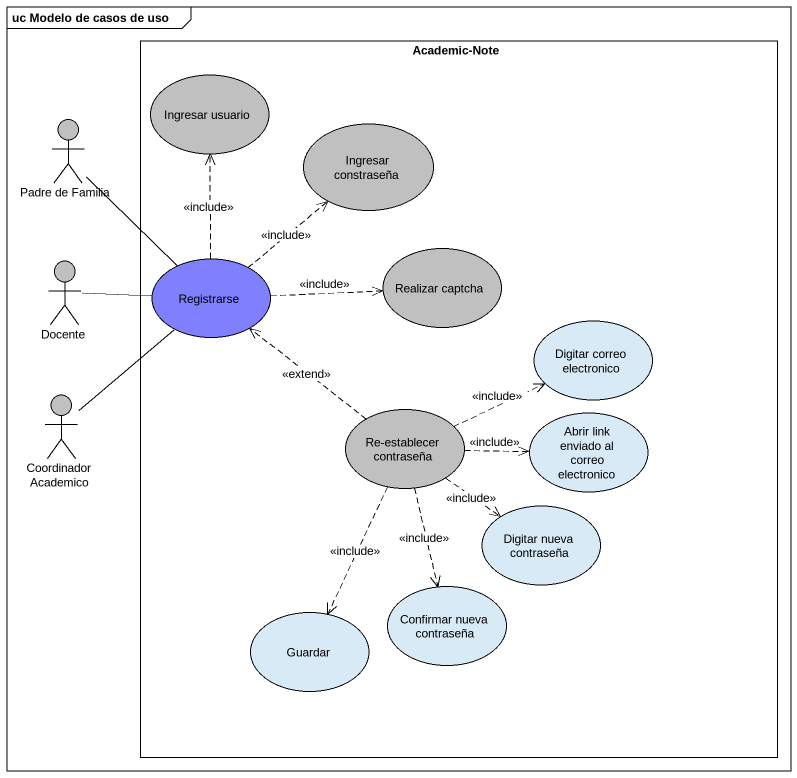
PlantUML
@startuml
mainframe uc Modelo de casos de uso
rectangle "Academic-Note" as Academic_Note {
  usecase "Ingresar usuario" as Ingresar_usuario #C0C0C0
  usecase "Ingresar constraseña" as Ingresar_constraseña #C0C0C0
  usecase Registrarse #8080FF
  usecase "Realizar captcha" as Realizar_captcha #C0C0C0
  usecase "Digitar correo electronico" as Digitar_correo_electronico
  usecase "Re-establecer contraseña" as Re_establecer_contraseña #C0C0C0
  usecase "Abrir link enviado al correo electronico" as Abrir_link_enviado_al
  usecase "Digitar nueva contraseña" as Digitar_nueva_contraseña
  usecase Guardar
  usecase "Confirmar nueva contraseña" as Confirmar_nueva_contraseña
}
actor "Padre de Familia" as Padre_de_Familia #C0C0C0
actor Docente #C0C0C0
actor "Coordinador Academico" as Coordinador_Academico #C0C0C0
Padre_de_Familia -- Registrarse
Docente -right- Registrarse
Registrarse .up.> Ingresar_usuario : <<include>>
Registrarse .up.> Ingresar_constraseña : <<include>>
Registrarse .right.> Realizar_captcha : <<include>>
Coordinador_Academico -up- Registrarse
Re_establecer_contraseña .up.> Registrarse : <<extend>>
Re_establecer_contraseña .right.> Digitar_correo_electronico : <<include>>
Re_establecer_contraseña .right.> Abrir_link_enviado_al : <<include>>
Re_establecer_contraseña ..> Digitar_nueva_contraseña : <<include>>
Re_establecer_contraseña ..> Guardar : <<include>>
Re_establecer_contraseña ..> Confirmar_nueva_contraseña : <<include>>
@enduml
